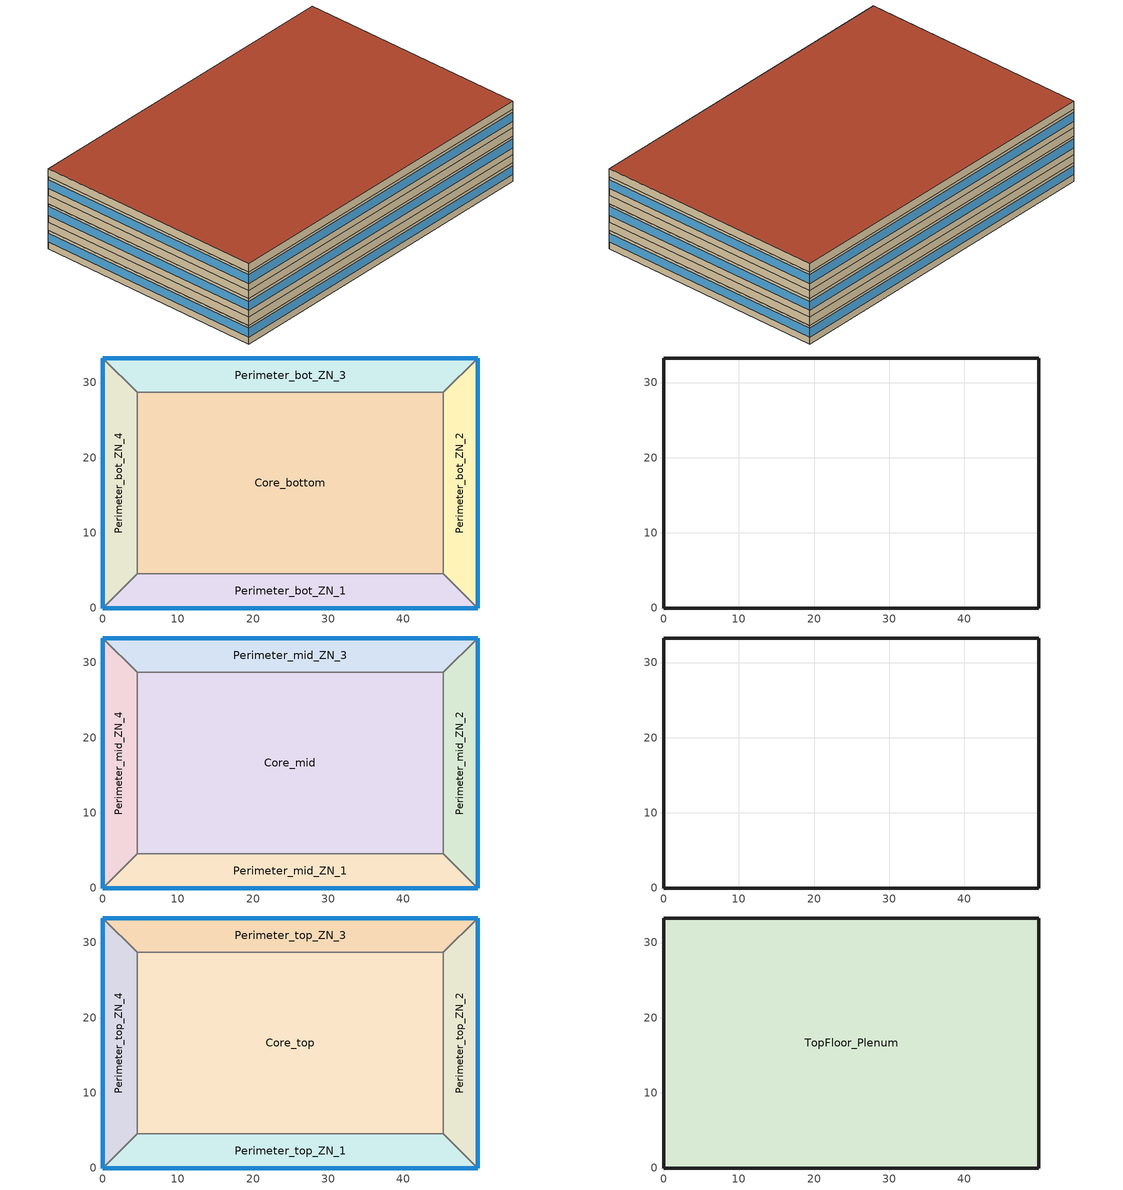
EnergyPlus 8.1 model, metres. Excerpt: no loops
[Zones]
Perimeter_bot_ZN_1
 floor ground (ext_slab_8in): 0,0 4.57,4.57 45.34,4.57 49.91,0 z0
 wall outside (nonres_ext_wall): 0,0 49.91,0 z0:2.74
 wall to Perimeter_bot_ZN_2 (int_wall): 49.91,0 45.34,4.57 z0:2.74
 window (SimpleWindow): 0,0 49.91,0 z1.02:2.33
 ceiling to FirstFloor_Plenum (DropCeiling): 49.91,0 45.34,4.57 4.57,4.57 0,0 z2.74
Perimeter_bot_ZN_2
 floor ground (ext_slab_8in): 49.91,0 45.34,4.57 45.34,28.7 49.91,33.27 z0
 wall outside (nonres_ext_wall): 49.91,0 49.91,33.27 z0:2.74
 wall to Perimeter_bot_ZN_3 (int_wall): 49.91,33.27 45.34,28.7 z0:2.74
 window (SimpleWindow): 49.91,0 49.91,33.27 z1.02:2.33
 ceiling to FirstFloor_Plenum (DropCeiling): 49.91,33.27 45.34,28.7 45.34,4.57 49.91,0 z2.74
Perimeter_bot_ZN_3
 floor ground (ext_slab_8in): 49.91,33.27 45.34,28.7 4.57,28.7 0,33.27 z0
 wall outside (nonres_ext_wall): 49.91,33.27 0,33.27 z0:2.74
 wall to Perimeter_bot_ZN_4 (int_wall): 0,33.27 4.57,28.7 z0:2.74
 window (SimpleWindow): 49.91,33.27 0,33.27 z1.02:2.33
 ceiling to FirstFloor_Plenum (DropCeiling): 0,33.27 4.57,28.7 45.34,28.7 49.91,33.27 z2.74
Perimeter_bot_ZN_4
 floor ground (ext_slab_8in): 0,33.27 4.57,28.7 4.57,4.57 0,0 z0
 wall outside (nonres_ext_wall): 0,33.27 0,0 z0:2.74
 wall to Perimeter_bot_ZN_1 (int_wall): 0,0 4.57,4.57 z0:2.74
 window (SimpleWindow): 0,33.27 0,0 z1.02:2.33
 ceiling to FirstFloor_Plenum (DropCeiling): 0,0 4.57,4.57 4.57,28.7 0,33.27 z2.74
Core_bottom
 floor ground (ext_slab_8in): 45.34,28.7 45.34,4.57 4.57,4.57 4.57,28.7 z0
 wall to Perimeter_bot_ZN_1 (int_wall): 4.57,4.57 45.34,4.57 z0:2.74
 wall to Perimeter_bot_ZN_2 (int_wall): 45.34,4.57 45.34,28.7 z0:2.74
 wall to Perimeter_bot_ZN_3 (int_wall): 45.34,28.7 4.57,28.7 z0:2.74
 wall to Perimeter_bot_ZN_4 (int_wall): 4.57,28.7 4.57,4.57 z0:2.74
 ceiling to FirstFloor_Plenum (DropCeiling): 4.57,28.7 4.57,4.57 45.34,4.57 45.34,28.7 z2.74
FirstFloor_Plenum
 wall outside (nonres_ext_wall): 49.91,33.27 0,33.27 0,0 49.91,0 49.91,33.27 z2.74:3.96
Perimeter_mid_ZN_1
 floor to FirstFloor_Plenum (int_slab_floor): 0,0 4.57,4.57 45.34,4.57 49.91,0 z3.96
 wall outside (nonres_ext_wall): 0,0 49.91,0 z3.96:6.71
 wall to Perimeter_mid_ZN_2 (int_wall): 49.91,0 45.34,4.57 z3.96:6.71
 window (SimpleWindow): 0,0 49.91,0 z4.98:6.29
 ceiling to MidFloor_Plenum (DropCeiling): 49.91,0 45.34,4.57 4.57,4.57 0,0 z6.71
Perimeter_mid_ZN_2
 floor to FirstFloor_Plenum (int_slab_floor): 49.91,0 45.34,4.57 45.34,28.7 49.91,33.27 z3.96
 wall outside (nonres_ext_wall): 49.91,0 49.91,33.27 z3.96:6.71
 wall to Perimeter_mid_ZN_3 (int_wall): 49.91,33.27 45.34,28.7 z3.96:6.71
 window (SimpleWindow): 49.91,0 49.91,33.27 z4.98:6.29
 ceiling to MidFloor_Plenum (DropCeiling): 49.91,33.27 45.34,28.7 45.34,4.57 49.91,0 z6.71
Perimeter_mid_ZN_3
 floor to FirstFloor_Plenum (int_slab_floor): 49.91,33.27 45.34,28.7 4.57,28.7 0,33.27 z3.96
 wall outside (nonres_ext_wall): 49.91,33.27 0,33.27 z3.96:6.71
 wall to Perimeter_mid_ZN_4 (int_wall): 0,33.27 4.57,28.7 z3.96:6.71
 window (SimpleWindow): 49.91,33.27 0,33.27 z4.98:6.29
 ceiling to MidFloor_Plenum (DropCeiling): 0,33.27 4.57,28.7 45.34,28.7 49.91,33.27 z6.71
Perimeter_mid_ZN_4
 floor to FirstFloor_Plenum (int_slab_floor): 0,33.27 4.57,28.7 4.57,4.57 0,0 z3.96
 wall outside (nonres_ext_wall): 0,33.27 0,0 z3.96:6.71
 wall to Perimeter_mid_ZN_1 (int_wall): 0,0 4.57,4.57 z3.96:6.71
 window (SimpleWindow): 0,33.27 0,0 z4.98:6.29
 ceiling to MidFloor_Plenum (DropCeiling): 0,0 4.57,4.57 4.57,28.7 0,33.27 z6.71
Core_mid
 floor to FirstFloor_Plenum (int_slab_floor): 45.34,28.7 45.34,4.57 4.57,4.57 4.57,28.7 z3.96
 wall to Perimeter_mid_ZN_3 (int_wall): 45.34,28.7 4.57,28.7 z3.96:6.71
 wall to Perimeter_mid_ZN_2 (int_wall): 45.34,4.57 45.34,28.7 z3.96:6.71
 wall to Perimeter_mid_ZN_1 (int_wall): 4.57,4.57 45.34,4.57 z3.96:6.71
 wall to Perimeter_mid_ZN_4 (int_wall): 4.57,28.7 4.57,4.57 z3.96:6.71
 ceiling to MidFloor_Plenum (DropCeiling): 4.57,28.7 4.57,4.57 45.34,4.57 45.34,28.7 z6.71
MidFloor_Plenum
 wall outside (nonres_ext_wall): 49.91,33.27 0,33.27 0,0 49.91,0 49.91,33.27 z6.71:7.92
Perimeter_top_ZN_1
 floor to MidFloor_Plenum (int_slab_floor): 0,0 4.57,4.57 45.34,4.57 49.91,0 z7.92
 wall outside (nonres_ext_wall): 0,0 49.91,0 z7.92:10.67
 wall to Perimeter_top_ZN_2 (int_wall): 49.91,0 45.34,4.57 z7.92:10.67
 window (SimpleWindow): 0,0 49.91,0 z8.95:10.25
 ceiling to TopFloor_Plenum (DropCeiling): 0,0 49.91,0 45.34,4.57 4.57,4.57 z10.67
Perimeter_top_ZN_2
 floor to MidFloor_Plenum (int_slab_floor): 49.91,0 45.34,4.57 45.34,28.7 49.91,33.27 z7.92
 wall outside (nonres_ext_wall): 49.91,0 49.91,33.27 z7.92:10.67
 wall to Perimeter_top_ZN_3 (int_wall): 49.91,33.27 45.34,28.7 z7.92:10.67
 window (SimpleWindow): 49.91,0 49.91,33.27 z8.95:10.25
 ceiling to TopFloor_Plenum (DropCeiling): 49.91,0 49.91,33.27 45.34,28.7 45.34,4.57 z10.67
Perimeter_top_ZN_3
 floor to MidFloor_Plenum (int_slab_floor): 49.91,33.27 45.34,28.7 4.57,28.7 0,33.27 z7.92
 wall outside (nonres_ext_wall): 49.91,33.27 0,33.27 z7.92:10.67
 wall to Perimeter_top_ZN_4 (int_wall): 0,33.27 4.57,28.7 z7.92:10.67
 window (SimpleWindow): 49.91,33.27 0,33.27 z8.95:10.25
 ceiling to TopFloor_Plenum (DropCeiling): 49.91,33.27 0,33.27 4.57,28.7 45.34,28.7 z10.67
Perimeter_top_ZN_4
 floor to MidFloor_Plenum (int_slab_floor): 0,33.27 4.57,28.7 4.57,4.57 0,0 z7.92
 wall outside (nonres_ext_wall): 0,33.27 0,0 z7.92:10.67
 wall to Perimeter_top_ZN_1 (int_wall): 0,0 4.57,4.57 z7.92:10.67
 window (SimpleWindow): 0,33.27 0,0 z8.95:10.25
 ceiling to TopFloor_Plenum (DropCeiling): 0,33.27 0,0 4.57,4.57 4.57,28.7 z10.67
Core_top
 floor to MidFloor_Plenum (int_slab_floor): 45.34,28.7 45.34,4.57 4.57,4.57 4.57,28.7 z7.92
 wall to Perimeter_top_ZN_3 (int_wall): 45.34,28.7 4.57,28.7 z7.92:10.67
 wall to Perimeter_top_ZN_2 (int_wall): 45.34,4.57 45.34,28.7 z7.92:10.67
 wall to Perimeter_top_ZN_1 (int_wall): 4.57,4.57 45.34,4.57 z7.92:10.67
 wall to Perimeter_top_ZN_4 (int_wall): 4.57,28.7 4.57,4.57 z7.92:10.67
 ceiling to TopFloor_Plenum (DropCeiling): 45.34,4.57 45.34,28.7 4.57,28.7 4.57,4.57 z10.67
TopFloor_Plenum
 wall outside (nonres_ext_wall): 49.91,33.27 0,33.27 0,0 49.91,0 49.91,33.27 z10.67:11.89
 roof outside (nonres_roof): 49.91,0 49.91,33.27 0,33.27 0,0 z11.89
[Building]
ASHRAE 90.1 Prototype:Medium Office: North Axis {deg}=0; Terrain=City; Loads Convergence Tolerance Value=0.04; Temperature Convergence Tolerance Value {deltaC}=0.2; Solar Distribution=FullInteriorAndExterior; Maximum Number of Warmup Days=25; Minimum Number of Warmup Days=6
[Site:Location]
Site:Location=Denver Intl Ap_CO_USA Design_Conditions; Latitude {N+ S-}=39.83; Longitude {W- E+}=-104.65; Time Zone Relative to GMT {GMT+/-}=-7; Elevation {m}=1650
[SizingPeriod:DesignDay] Day of Month=21; Dry-Bulb Temperature Range Modifier Type=DefaultMultipliers; Humidity Condition Type=Wetbulb; Barometric Pressure {Pa}=83011; Rain {Yes/No}=No; Snow on ground {Yes/No}=No; Daylight Savings Time Indicator=No
Name | Month | Day Type | Maximum Dry-Bulb Temperature {C} | Daily Dry-Bulb Temperature Range {C} | Wetbulb at Maximum Dry-Bulb {C} | Wind Speed {m/s} design conditions vs. traditional 6.71 m/s (15 mph) | Wind Direction {Degrees; N=0, S=180} | Solar Model Indicator | Clearness {0.0 to 1.1} | Wind Speed {m/s} design conditions vs. traditional 3.35 m/s (7mph) | ASHRAE Clear Sky Optical Depth for Beam Irradiance (taub) | ASHRAE Clear Sky Optical Depth for Diffuse Irradiance (taud)
Denver Intl Ap Ann Htg 99.6% Condns DB | 12 | WinterDesignDay | -17.4 | 0 | -17.4 | 3.3 | 160 | ASHRAEClearSky | 0
Denver Intl Ap Ann Clg .4% Condns DB=>MWB | 7 | SummerDesignDay | 34.6 | 15.2 | 15.7 |  | 80 | ASHRAETau |  | 4.2 | 0.424 | 2.012
[Site:WaterMainsTemperature]
Calculation Method=Correlation; Annual Average Outdoor Air Temperature {C}=10.9; Maximum Difference In Monthly Average Outdoor Air Temperatures {deltaC}=23.2
[Material]
Name | Roughness | Thickness {m} | Conductivity {W/m-K} | Density {kg/m3} | Specific Heat {J/kg-K} | Thermal Absorptance | Solar Absorptance | Visible Absorptance | Absorptance:Thermal | Absorptance:Solar | Absorptance:Visible
Std Wood 6inch | MediumSmooth | 0.15 | 0.12 | 540 | 1210 | 0.9 | 0.7 | 0.7
AC02 Acoustic Ceiling | MediumSmooth | 0.0127 | 0.057 | 288 | 1339 | 0.9 | 0.7 | 0.2
F07 25mm stucco | Smooth | 0.0254 | 0.72 | 1856 | 840 | 0.9 | 0.7 | 0.7
F08 Metal surface | Smooth | 0.0008 | 45.28 | 7824 | 500
F13 Built-up roofing | Rough | 0.0095 | 0.16 | 1120 | 1460 |  |  |  | 0.9 | 0.7
G01 13mm gypsum board | Smooth | 0.0127 | 0.16 | 800 | 1090 |  |  |  | 0.9 | 0.7 | 0.5
G01 16mm gypsum board | MediumSmooth | 0.0159 | 0.16 | 800 | 1090
100mm Normalweight concrete floor | MediumRough | 0.1016 | 2.31 | 2322 | 832
200mm Normalweight concrete floor | MediumRough | 0.2032 | 2.31 | 2322 | 832
[Construction]
SimpleWindow: SimpleWindowLayer
InteriorFurnishings: Std Wood 6inch
DropCeiling: AC02 Acoustic Ceiling
int_wall: G01 13mm gypsum board, G01 13mm gypsum board
ext_slab_8in: 200mm Normalweight concrete floor
int_slab_floor: 100mm Normalweight concrete floor, CP02 CARPET PAD
nonres_roof: F13 Built-up roofing, Nonres_Roof_Insulation, F08 Metal surface
nonres_ext_wall: F07 25mm stucco, G01 16mm gypsum board, Nonres_Exterior_Wall_Insulation, G01 16mm gypsum board
[Material:NoMass]
CP02 CARPET PAD: VeryRough, 0.21648, 0.9, 0.7, 0.8
Nonres_Roof_Insulation: MediumSmooth, 2.59654, 0.9, 0.7, 0.7
Nonres_Exterior_Wall_Insulation: MediumSmooth, 1.71271, 0.9, 0.7, 0.7
[WindowMaterial:SimpleGlazingSystem]
SimpleWindowLayer: U-Factor {W/m2-K}=3.24; Solar Heat Gain Coefficient=0.39; Visible Transmittance=0.495
[WindowMaterial:Blind]
BLIND WITH MEDIUM REFLECTIVITY SLATS: Slat Orientation=Horizontal; Slat Width {m}=0.025; Slat Separation {m}=0.01875; Slat Thickness {m}=0.001; Slat Angle {deg}=45; Slat Conductivity {W/m-K}=0.9; Slat Beam Solar Transmittance=0; Front Side Slat Beam Solar Reflectance=0.5; Back Side Slat Beam Solar Reflectance=0.5; Slat Diffuse Solar Transmittance=0; Front Side Slat Diffuse Solar Reflectance=0.5; Back Side Slat Diffuse Solar Reflectance=0.5; Slat Beam Visible Transmittance=0; Front Side Slat Beam Visible Reflectance=0.5; Back Side Slat Beam Visible Reflectance=0.5; Slat Diffuse Visible Transmittance=0; Front Side Slat Diffuse Visible Reflectance=0.5; Back Side Slat Diffuse Visible Reflectance=0.5; Slat Infrared Hemispherical Transmittance=0; Front Side Slat Infrared Hemispherical Emissivity=0.9; Back Side Slat Infrared Hemispherical Emissivity=0.9; Blind to Glass Distance {m}=0.05; Blind Top Opening Multiplier=0.5; Blind Bottom Opening Multiplier=0.5; Blind Left Side Opening Multiplier=0.5; Blind Right Side Opening Multiplier=0.5
[WindowProperty:ShadingControl]
Interior bind glare control: Shading Type=InteriorBlind; Shading Control Type=OnIfHighGlare; Glare Control Is Active=YES; Shading Device Material=BLIND WITH MEDIUM REFLECTIVITY SLATS
[Zone] Type=1; Multiplier=1; Volume {m3}=autocalculate; Floor Area {m2}=autocalculate
Name | Ceiling Height {m} | Part of Total Floor Area
Core_bottom; Core_mid; Core_top; Perimeter_top_ZN_3; Perimeter_top_ZN_2; Perimeter_top_ZN_1; Perimeter_top_ZN_4; Perimeter_bot_ZN_3; Perimeter_bot_ZN_2; Perimeter_bot_ZN_1; Perimeter_bot_ZN_4; Perimeter_mid_ZN_3; Perimeter_mid_ZN_2; Perimeter_mid_ZN_1; Perimeter_mid_ZN_4 | 2.7432 | YES
TopFloor_Plenum; MidFloor_Plenum; FirstFloor_Plenum | 1.2192 | No
[InternalMass] Construction=InteriorFurnishings
Name | Zone | Surface Area {m2}
Core_bottom_InternalMass_1 | Core_bottom | 1967.08
Core_mid_InternalMass_1 | Core_mid | 1967.08
Core_top_InternalMass_1 | Core_top | 1967.08
Perimeter_top_ZN_3_InternalMass_1 | Perimeter_top_ZN_3 | 414.675
Perimeter_top_ZN_2_InternalMass_1 | Perimeter_top_ZN_2 | 262.5073
Perimeter_top_ZN_1_InternalMass_1 | Perimeter_top_ZN_1 | 414.6723
Perimeter_top_ZN_4_InternalMass_1 | Perimeter_top_ZN_4 | 262.5056
Perimeter_bot_ZN_3_InternalMass_1 | Perimeter_bot_ZN_3 | 414.675
Perimeter_bot_ZN_2_InternalMass_1 | Perimeter_bot_ZN_2 | 262.5073
Perimeter_bot_ZN_1_InternalMass_1 | Perimeter_bot_ZN_1 | 414.6723
Perimeter_bot_ZN_4_InternalMass_1 | Perimeter_bot_ZN_4 | 262.5056
Perimeter_mid_ZN_3_InternalMass_1 | Perimeter_mid_ZN_3 | 414.675
Perimeter_mid_ZN_2_InternalMass_1 | Perimeter_mid_ZN_2 | 262.5073
Perimeter_mid_ZN_1_InternalMass_1 | Perimeter_mid_ZN_1 | 414.6723
Perimeter_mid_ZN_4_InternalMass_1 | Perimeter_mid_ZN_4 | 262.5056
[GroundHeatTransfer:Control]
GTP Control: Run Basement Preprocessor=No; Run Slab Preprocessor=Yes
[GroundHeatTransfer:Slab:Materials]
NMAT: Number of materials=2; ALBEDO: Surface Albedo: No Snow=0.16; ALBEDO: Surface Albedo: Snow=0.4; EPSLW: Surface Emissivity: No Snow=0.95; EPSLW: Surface Emissivity: Snow=0.95; Z0: Surface Roughness: No Snow {cm}=0.75; Z0: Surface Roughness: Snow {cm}=0.05; HIN: Indoor HConv: Downward Flow {W/m2-K}=6; HIN: Indoor HConv: Upward {W/m2-K}=9
[GroundHeatTransfer:Slab:MatlProps]
RHO: Slab Material density {kg/m3}=2322; RHO: Soil Density {kg/m3}=1200; CP: Slab CP {J/kg-K}=832; CP: Soil CP {J/kg-K}=1200; TCON: Slab k {W/m-K}=2.31; TCON: Soil k {W/m-K}=1
[GroundHeatTransfer:Slab:BoundConds]
EVTR: Is surface evapotranspiration modeled=FALSE; FIXBC: is the lower boundary at a fixed temperature=TRUE; TDEEPin {C}=10; USRHflag: Is the ground surface h specified by the user?=False
[GroundHeatTransfer:Slab:BldgProps]
IYRS: Number of years to iterate=10; Shape: Slab shape=0; HBLDG: Building height {m}=11.9; TIN1: January Indoor Average Temperature Setpoint {C}=21.111; TIN2: February Indoor Average Temperature Setpoint {C}=21.111; TIN3: March Indoor Average Temperature Setpoint {C}=21.111; TIN4: April Indoor Average Temperature Setpoint {C}=21.111; TIN5: May Indoor Average Temperature Setpoint {C}=21.111; TIN6: June Indoor Average Temperature Setpoint {C}=23.889; TIN7: July Indoor Average Temperature Setpoint {C}=23.889; TIN8: August Indoor Average Temperature Setpoint {C}=23.889; TIN9: September Indoor Average Temperature Setpoint {C}=23.889; TIN10: October Indoor Average Temperature Setpoint {C}=21.111; TIN11: November Indoor Average Temperature Setpoint {C}=21.111; TIN12: December Indoor Average Temperature Setpoint {C}=21.111; TINAmp: Daily Indoor sine wave variation amplitude {deltaC}=0; ConvTol: Convergence Tolerance=0.1
[GroundHeatTransfer:Slab:Insulation]
RINS: R value of under slab insulation {m2-K/W}=0; DINS: Width of strip of under slab insulation {m}=0; RVINS: R value of vertical insulation {m2-K/W}=0; ZVINS: Depth of vertical insulation {m}=0.2; IVINS: Flag: Is there vertical insulation=0
[GroundHeatTransfer:Slab:EquivalentSlab]
APRatio: The area to perimeter ratio for this slab {m}=9.98; SLABDEPTH: Thickness of slab on grade {m}=0.2; CLEARANCE: Distance from edge of slab to domain edge {m}=15; ZCLEARANCE: Distance from bottom of slab to domain bottom {m}=15
[People] Number of People Schedule=BLDG_OCC_SCH; Number of People Calculation Method=Area/Person; Zone Floor Area per Person {m2/person}=18.5788; Fraction Radiant=0.3; Sensible Heat Fraction=AUTOCALCULATE; Activity Level Schedule=ACTIVITY_SCH; Enable ASHRAE 55 Comfort Warnings=No; Mean Radiant Temperature Calculation Type=ZoneAveraged; Work Efficiency Schedule=WORK_EFF_SCH; Clothing Insulation Calculation Method=ClothingInsulationSchedule; Clothing Insulation Schedule=CLOTHING_SCH; Air Velocity Schedule=AIR_VELO_SCH; Thermal Comfort Model 1 Type=FANGER
Name | Zone or ZoneList
Core_bottom | Core_bottom
Core_mid | Core_mid
Core_top | Core_top
Perimeter_top_ZN_3 | Perimeter_top_ZN_3
Perimeter_top_ZN_2 | Perimeter_top_ZN_2
Perimeter_top_ZN_1 | Perimeter_top_ZN_1
Perimeter_top_ZN_4 | Perimeter_top_ZN_4
Perimeter_bot_ZN_3 | Perimeter_bot_ZN_3
Perimeter_bot_ZN_2 | Perimeter_bot_ZN_2
Perimeter_bot_ZN_1 | Perimeter_bot_ZN_1
Perimeter_bot_ZN_4 | Perimeter_bot_ZN_4
Perimeter_mid_ZN_3 | Perimeter_mid_ZN_3
Perimeter_mid_ZN_2 | Perimeter_mid_ZN_2
Perimeter_mid_ZN_1 | Perimeter_mid_ZN_1
Perimeter_mid_ZN_4 | Perimeter_mid_ZN_4
[Lights] Schedule=BLDG_LIGHT_SCH; Design Level Calculation Method=Watts/Area; Watts per Zone Floor Area {W/m2}=14.72; Return Air Fraction=0; Fraction Radiant=0.7; Fraction Visible=0.2; Fraction Replaceable=1; Return Air Fraction Calculated from Plenum Temperature=No
Name | Zone or ZoneList | Lighting Level {W}
Core_bottom_Lights | Core_bottom | 0
Core_mid_Lights | Core_mid | 0
Core_top_Lights | Core_top | 0
Perimeter_top_ZN_3_Lights | Perimeter_top_ZN_3 | 0
Perimeter_top_ZN_2_Lights | Perimeter_top_ZN_2 | 0
Perimeter_top_ZN_1_Lights | Perimeter_top_ZN_1 | 0
Perimeter_top_ZN_4_Lights | Perimeter_top_ZN_4
Perimeter_bot_ZN_3_Lights | Perimeter_bot_ZN_3 | 0
Perimeter_bot_ZN_2_Lights | Perimeter_bot_ZN_2 | 0
Perimeter_bot_ZN_1_Lights | Perimeter_bot_ZN_1 | 0
Perimeter_bot_ZN_4_Lights | Perimeter_bot_ZN_4 | 0
Perimeter_mid_ZN_3_Lights | Perimeter_mid_ZN_3 | 0
Perimeter_mid_ZN_2_Lights | Perimeter_mid_ZN_2 | 0
Perimeter_mid_ZN_1_Lights | Perimeter_mid_ZN_1 | 0
Perimeter_mid_ZN_4_Lights | Perimeter_mid_ZN_4 | 0
[ElectricEquipment] Schedule=BLDG_EQUIP_SCH_BASE; Design Level Calculation Method=Watts/Area; Watts per Zone Floor Area {W/m2}=8.1; Fraction Latent=0; Fraction Radiant=0.5; Fraction Lost=0
Name | Zone or ZoneList
Core_bottom_MiscPlug_Equip | Core_bottom
Core_mid_MiscPlug_Equip | Core_mid
Core_top_MiscPlug_Equip | Core_top
Perimeter_top_ZN_3_MiscPlug_Equip | Perimeter_top_ZN_3
Perimeter_top_ZN_2_MiscPlug_Equip | Perimeter_top_ZN_2
Perimeter_top_ZN_1_MiscPlug_Equip | Perimeter_top_ZN_1
Perimeter_top_ZN_4_MiscPlug_Equip | Perimeter_top_ZN_4
Perimeter_bot_ZN_3_MiscPlug_Equip | Perimeter_bot_ZN_3
Perimeter_bot_ZN_2_MiscPlug_Equip | Perimeter_bot_ZN_2
Perimeter_bot_ZN_1_MiscPlug_Equip | Perimeter_bot_ZN_1
Perimeter_bot_ZN_4_MiscPlug_Equip | Perimeter_bot_ZN_4
Perimeter_mid_ZN_3_MiscPlug_Equip | Perimeter_mid_ZN_3
Perimeter_mid_ZN_2_MiscPlug_Equip | Perimeter_mid_ZN_2
Perimeter_mid_ZN_1_MiscPlug_Equip | Perimeter_mid_ZN_1
Perimeter_mid_ZN_4_MiscPlug_Equip | Perimeter_mid_ZN_4
[Exterior:FuelEquipment] Fuel Use Type=Electricity
Name | Schedule | Design Level {W}
Elevator | BLDG_ELEVATORS | 29824
Elevators_Lights_Fan | ELEV_LIGHT_FAN_SCH_Base | 324
[Daylighting:Controls] Total Daylighting Reference Points=1; X-Coordinate of Second Reference Point {m}=0; Y-Coordinate of Second Reference Point {m}=0; Z-Coordinate of Second Reference Point {m}=0; Fraction of Zone Controlled by First Reference Point=0.8; Fraction of Zone Controlled by Second Reference Point=0; Illuminance Setpoint at First Reference Point {lux}=300; Illuminance Setpoint at Second Reference Point {lux}=300; Lighting Control Type=1; Maximum Allowable Discomfort Glare Index=22; Minimum Input Power Fraction for Continuous Dimming Control=0.2; Minimum Light Output Fraction for Continuous Dimming Control=0.1; Number of Stepped Control Steps=0; Probability Lighting will be Reset When Needed in Manual Stepped Control=1; Availability Schedule=ALWAYS_OFF
Name | X-Coordinate of First Reference Point {m} | Y-Coordinate of First Reference Point {m} | Z-Coordinate of First Reference Point {m} | Glare Calculation Azimuth Angle of View Direction Clockwise from Zone y-Axis {deg}
Perimeter_bot_ZN_3 | 25 | 30.98 | 0.9 | 0
Perimeter_bot_ZN_2 | 47.62 | 16.64 | 0.9 | 90
Perimeter_bot_ZN_1 | 25 | 2.29 | 0.9 | 180
Perimeter_bot_ZN_4 | 2.29 | 16.64 | 0.9 | 270
Perimeter_mid_ZN_3 | 25 | 30.98 | 4.8624 | 0
Perimeter_mid_ZN_2 | 47.62 | 16.64 | 4.8624 | 90
Perimeter_mid_ZN_1 | 25 | 2.29 | 4.8624 | 180
Perimeter_mid_ZN_4 | 2.29 | 16.64 | 4.8624 | 270
Perimeter_top_ZN_3 | 25 | 30.98 | 8.8248 | 0
Perimeter_top_ZN_2 | 47.62 | 16.64 | 8.8248 | 90
Perimeter_top_ZN_1 | 25 | 2.29 | 8.8248 | 180
Perimeter_top_ZN_4 | 2.29 | 16.64 | 8.8248 | 270
[ZoneInfiltration:DesignFlowRate] Schedule=INFIL_SCH_PNNL; Design Flow Rate Calculation Method=Flow/ExteriorArea; Design Flow Rate {m3/s}=0; Constant Term Coefficient=0; Temperature Term Coefficient=0; Velocity Term Coefficient=0.224; Velocity Squared Term Coefficient=0
Name | Zone or ZoneList | Flow per Exterior Surface Area {m3/s-m2}
Perimeter_top_ZN_3_Infiltration | Perimeter_top_ZN_3 | 0.00102413
Perimeter_top_ZN_2_Infiltration | Perimeter_top_ZN_2 | 0.00102413
Perimeter_top_ZN_1_Infiltration | Perimeter_top_ZN_1 | 0.00102413
Perimeter_top_ZN_4_Infiltration | Perimeter_top_ZN_4 | 0.00102413
Perimeter_bot_ZN_3_Infiltration | Perimeter_bot_ZN_3 | 0.00102413
Perimeter_bot_ZN_2_Infiltration | Perimeter_bot_ZN_2 | 0.00102413
Perimeter_bot_ZN_1_Infiltration | Perimeter_bot_ZN_1 | 0.00102413
Perimeter_bot_ZN_4_Infiltration | Perimeter_bot_ZN_4 | 0.00102413
Perimeter_mid_ZN_3_Infiltration | Perimeter_mid_ZN_3 | 0.00102413
Perimeter_mid_ZN_2_Infiltration | Perimeter_mid_ZN_2 | 0.00102413
Perimeter_mid_ZN_1_Infiltration | Perimeter_mid_ZN_1 | 0.00102413
Perimeter_mid_ZN_4_Infiltration | Perimeter_mid_ZN_4 | 0.00102413
FirstFloor_Plenum_Infiltration | FirstFloor_Plenum | 0.00102413
MidFloor_Plenum_Infiltration | MidFloor_Plenum | 0.00102413
TopFloor_Plenum_Infiltration | TopFloor_Plenum | 0.0001114
[Exterior:Lights] Schedule=ALWAYS_ON; Control Option=AstronomicalClock
Name | Design Level {W}
ParkingLot_Lights | 13122
OtherExterior_Lights | 7560
[AirLoopHVAC:ReturnPlenum]
Name | Zone
FirstFloor_Return_Plenum | FirstFloor_Plenum
MidFloor_Return_Plenum | MidFloor_Plenum
TopFloor_Return_Plenum | TopFloor_Plenum
[EnergyManagementSystem:Sensor]
Name | Output:Variable or Output:Meter Index Key | Output:Variable or Output:Meter
OAT | * | Site Outdoor Air DryBulb Temperature
CPP_Event_Sensor | DR_Event | Schedule Value
Demand | * | Electricity:Facility
[EnergyManagementSystem:Actuator] Actuated Component Type=Schedule:Compact; Actuated Component Control Type=Schedule Value
Name | Actuated Component Unique
NP_A | Night Purge Availability
NC_A | Night Cycle Availability
[EnergyManagementSystem:ProgramCallingManager]
Night_Purge_Manager: BeginTimestepBeforePredictor; Night_Purge_Availability
DR_Post_Process_Manager: EndOfSystemTimestepAfterHVACReporting; DR_Post_Process
[EnergyManagementSystem:Program]
Night_Purge_Availability: SET OATPrev2Days = @TrendAverage OAT_Trend 288; IF OATPrev2Days >15.6 && Hour>=4 && Hour<5 && OAT<18.3 && Holiday==0 && DayofWeek>1; SET NP_A =1; SET NC_A=0; Set MinOA=1; SET FPR1=560; SET FPR2=560; SET FPR3=560; ELSE; SET NP_A=0; SET NC_A=1; SET MinOA=Null; SET FPR1=Null; SET FPR2=Null; SET FPR3=Null; ENDIF
DR_Post_Process: SET DR_Demand = 0; SET DR_Pre_Demand=0; SET DR_Post_Demand=0; IF CPP_Event_Sensor==1; SET DR_Demand = Demand * 12 / 3600; ENDIF; IF CPP_Event_Sensor>0; SET DR_FullDay = Demand * 12 /3600; ENDIF
[EnergyManagementSystem:GlobalVariable]
ChillerPrev2Days
[EnergyManagementSystem:OutputVariable] Type of Data in Variable=Averaged; Update Frequency=SystemTimestep
Name | EMS Variable | EMS Program or Subroutine
OAT Previous 2 Days | OATPrev2Days | Night_Purge_Availability
OAT | OAT | Night_Purge_Availability
DR_Demand | DR_Demand | DR_Post_Process
DR_FullDay | DR_FullDay | DR_Post_Process
[EnergyManagementSystem:TrendVariable]
OAT_Trend: EMS Variable=OAT; Number of Timesteps to be Logged=288
[AvailabilityManager:NightCycle] Applicability Schedule=Night Cycle Availability; Fan Schedule=HVACOperationSchd; Control Type=CycleOnAny; Thermostat Tolerance {deltaC}=1; Cycling Run Time {s}=1800
PACU_VAV_bot Availability Manager; PACU_VAV_mid Availability Manager; PACU_VAV_top Availability Manager
[Schedule:Compact]
ALWAYS_ON; ELEV_LIGHT_FAN_SCH_Base: Through: 12/31, For: AllDays, Until: 24:00, 1
ALWAYS_OFF; WORK_EFF_SCH: Through: 12/31, For: AllDays, Until: 24:00, 0
Night Cycle Availability: Through: 12/31, For: Weekdays SummerDesignDay WinterDesignDay, Until: 04:00, 1, Until: 5:00, 0, Until: 24:00, 1, For: Saturday, Until: 04:00, 1, Until: 5:00, 0, Until: 24:00, 1, For: Sunday Holidays AllOtherDays, Until: 07:00, 1, Until: 18:00, 1, Until: 24:00, 1
HVACOperationSchd: Through: 12/31, For: Weekdays SummerDesignDay WinterDesignDay, Until: 05:00, 0, Until: 22:00, 1, Until: 24:00, 0, For: Saturday, Until: 05:00, 0, Until: 18:00, 1, Until: 24:00, 0, For: Sunday Holidays AllOtherDays, Until: 24:00, 0
BLDG_LIGHT_SCH: Through: 12/31, For: Weekdays, Until: 05:00, 0.15, Until: 07:00, 0.15, Until: 08:00, 0.3, Until: 17:00, 0.9, Until: 18:00, 0.5, Until: 20:00, 0.3, Until: 22:00, 0.2, Until: 23:00, 0.15, Until: 24:00, 0.15, For: SummerDesignDay, Until: 24:00, 1, For: Saturday, Until: 06:00, 0.15, Until: 08:00, 0.15, Until: 12:00, 0.3, Until: 17:00, 0.15, Until: 24:00, 0.15, For: WinterDesignDay, Until: 24:00, 0, For: Sunday Holidays AllOtherDays, Until: 24:00, 0.15
BLDG_EQUIP_SCH_BASE: Through: 12/31, For: Weekdays, Until: 08:00, 0.4, Until: 12:00, 0.9, Until: 13:00, 0.8, Until: 17:00, 0.9, Until: 18:00, 0.5, Until: 24:00, 0.4, For: SummerDesignDay, Until: 24:00, 1, For: Saturday, Until: 06:00, 0.3, Until: 08:00, 0.4, Until: 12:00, 0.5, Until: 17:00, 0.35, Until: 24:00, 0.3, For: WinterDesignDay, Until: 24:00, 0, For: Sunday Holidays AllOtherDays, Until: 24:00, 0.3
BLDG_OCC_SCH: Through: 12/31, For: Weekdays, Until: 06:00, 0, Until: 07:00, 0.1, Until: 08:00, 0.2, Until: 12:00, 0.95, Until: 13:00, 0.5, Until: 17:00, 0.95, Until: 18:00, 0.3, Until: 22:00, 0.1, Until: 24:00, 0.05, For: SummerDesignDay, Until: 06:00, 0, Until: 22:00, 1, Until: 24:00, 0.05, For: Saturday, Until: 06:00, 0, Until: 08:00, 0.1, Until: 12:00, 0.3, Until: 17:00, 0.1, Until: 19:00, 0.05, Until: 24:00, 0, For: WinterDesignDay, Until: 24:00, 0, For: Sunday Holidays AllOtherDays, Until: 06:00, 0, Until: 18:00, 0.05, Until: 24:00, 0
BLDG_ELEVATORS: Through: 12/31, For: Weekdays SummerDesignDay, Until: 07:00, 0, Until: 08:00, 0.35, Until: 09:00, 0.69, Until: 10:00, 0.43, Until: 11:00, 0.37, Until: 12:00, 0.43, Until: 13:00, 0.58, Until: 14:00, 0.48, Until: 15:00, 0.37, Until: 16:00, 0.37, Until: 17:00, 0.46, Until: 18:00, 0.62, Until: 19:00, 0.12, Until: 20:00, 0.04, Until: 21:00, 0.04, Until: 24:00, 0, For: Saturday WinterDesignDay, Until: 07:00, 0, Until: 08:00, 0.16, Until: 09:00, 0.14, Until: 10:00, 0.21, Until: 11:00, 0.18, Until: 12:00, 0.25, Until: 13:00, 0.21, Until: 14:00, 0.13, Until: 15:00, 0.08, Until: 16:00, 0.04, Until: 17:00, 0.05, Until: 18:00, 0.06, Until: 24:00, 0, For: Sunday Holidays AllOtherDays, Until: 24:00, 0
ACTIVITY_SCH: Through: 12/31, For: AllDays, Until: 24:00, 120
AIR_VELO_SCH: Through: 12/31, For: AllDays, Until: 24:00, 0.2
CLOTHING_SCH: Through: 04/30, For: AllDays, Until: 24:00, 1, Through: 09/30, For: AllDays, Until: 24:00, 0.5, Through: 12/31, For: AllDays, Until: 24:00, 1
INFIL_SCH_PNNL: Through: 12/31, For: Weekdays, Until: 05:00, 1, Until: 22:00, 0.25, Until: 24:00, 1, For: Saturday, Until: 05:00, 1, Until: 18:00, 0.25, Until: 24:00, 1, For: WinterDesignDay SummerDesignDay, Until 24:00, 1, For: Sunday Holidays AllOtherDays, Until: 24:00, 1
Night Purge Availability: Through: 12/31, For: Weekdays SummerDesignDay WinterDesignDay, Until: 04:00, 0, Until: 5:00, 1, Until: 24:00, 0, For: Saturday, Until: 04:00, 0, Until: 5:00, 1, Until: 24:00, 0, For: Sunday Holidays AllOtherDays, Until: 07:00, 0, Until: 18:00, 0, Until: 24:00, 0
[Schedule:File]
DR_Event: File=/phome/comstd/CtrlBenefit/simulation/DR_ScheduleFiles/DenverDR.csv; Column Number=1; Rows to Skip at Top=0; Number of Hours of Data=8760; Column Separator=Comma; Interpolate to Timestep=No; Minutes per Item=60
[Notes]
WeatherFile:  USA_CO_Denver.Intl.AP.725650_TMY3.epw
IDF File:     /phome/comstd/CtrlBenefit/simulation/OfficeMedium/sim_annual/input.nobackup/EEM23AdvCtrl_OfficeMedium_NightPurge_Denver.idf
Run Case:     EEM23AdvCtrl_OfficeMedium_NightPurge_Denver
GPARM parameters as input:
Case = EEM23AdvCtrl_OfficeMedium_NightPurge_Denver
Wfile_TMY3 = USA_CO_Denver.Intl.AP.725650_TMY3.epw
EEM01_Retune_MECH_SENS = base
EEM02_Retune_MECH_REFRG = base
EEM04_Retune_Mech_HVAC = base
EEM05_Retune_MECH_SATReset = base
EEM06_Retune_Mech_ECON = base
EEM07_Retune_MECH_ExtFanShut = base
EEM08_Retune_MECH_StaticPReset = base
EEM09_Retune_Mech_DAMP = base
EEM16_Retune_MECH_MDP = base
EEM17_Retune_Mech_DBAN = base
EEM18_AdvCtrl_MECH_DCV = base
EEM19_AdCtrl_LTG_OCCS = base
EEM20_AdvCtrl_MECH_DLgtCtrl = base
EEM21_AdvCtrl_LTG_EXT = base
EEM22_AdCtrl_PLUG_PlugCtrl = base
EEM23_AdvCtrl_MECH_nightPurge = advn
EEM25_AdvCtrl_MECH_ELEV = base
EEM33_PoCtrl_Mech_OPTM = base
EEM34_GridDR_MECH_Set = base
EEM35_GridDR_MECH_precool = base
EEM36_GridDR_MECH_DutyCyc = base
EEM37_GridDR_LTG_Clean = base
EEM41_Retrofit_MECH_LTG = base
EEM42_Retrofit_LTG_EXT = base
EEM43_Retrofit_MECH_FAN = base
EEM46_Retrofit_MECH_COP = base
EEM47_Retrofit_MECH_EVAP = base
EEM49_Retrofit_MECH_SWH = base
EEM51_Retrofit_ENV_Window = base
EEM52_Retrofit_ENV_Wall = base
EEM53_Retrofit_ENV_Roof = base
general CZ related variables
Site:Location and design-day objects created by:
/tools/bin/ddy2idf /phome/weather/EnergyPlus/tmy3.new/all/USA_CO_Denver.Intl.AP.725650_TMY3.ddy
